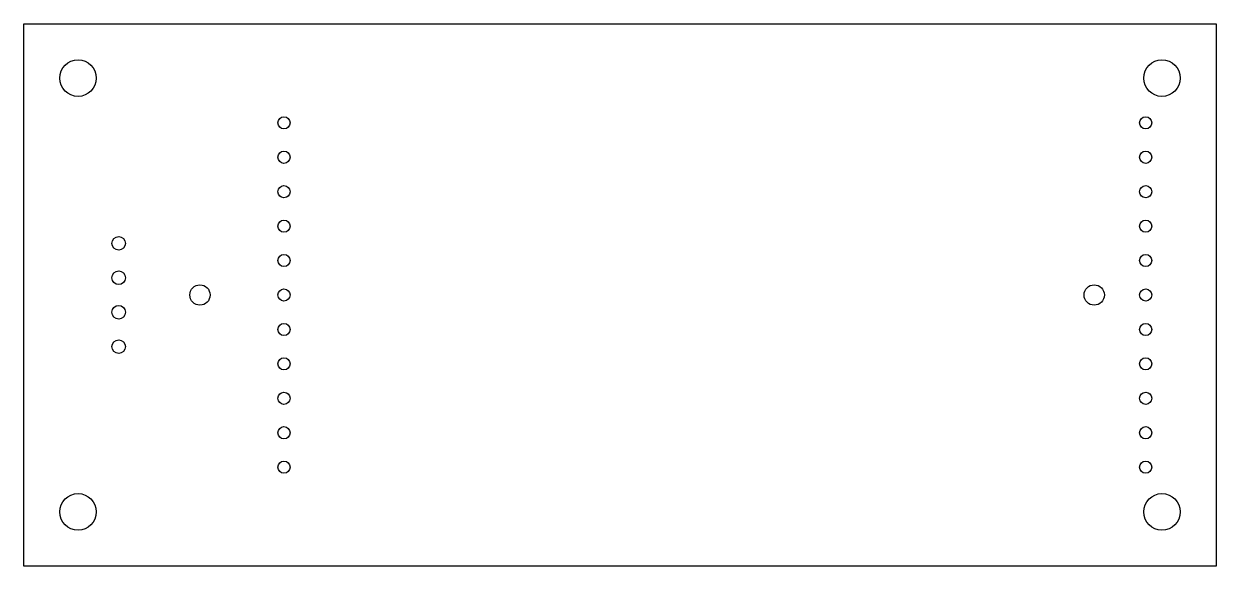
# Model space of a CAD drawing. Header units: inches. Extents: x 0 to 3.46, y -1.57 to 0.
import ezdxf

# ---------------------------------------------------------------- set-up
doc = ezdxf.new("R2010")
doc.units = ezdxf.units.IN
doc.header["$MEASUREMENT"] = 0
doc.layers.add('Edge.Cuts', color=254, linetype='CONTINUOUS', true_color=0xd0d2cd)

msp = doc.modelspace()

# ---------------------------------------------------------------- linework, layer by layer
at = {"layer": 'Edge.Cuts', "linetype": 'CONTINUOUS'}
for p, q in [((0, 0), (3.4646, 0)), ((0, -1.5748), (0, 0)), ((3.4646, 0), (3.4646, -1.5748)), ((3.4646, -1.5748), (0, -1.5748))]:
    msp.add_line(p, q, dxfattribs=at)
at = {"layer": 'Edge.Cuts'}
for centre, radius in [((0.1575, -0.1575), 0.0531), ((3.3071, -0.1575), 0.0531), ((0.7559, -0.2874), 0.0177), ((3.2598, -0.2874), 0.0177), ((0.7559, -0.3874), 0.0177), ((3.2598, -0.3874), 0.0177), ((0.7559, -0.4874), 0.0177), ((3.2598, -0.4874), 0.0177), ((0.7559, -0.5874), 0.0177), ((3.2598, -0.5874), 0.0177), ((0.2756, -0.6374), 0.0197), ((0.7559, -0.6874), 0.0177), ((3.2598, -0.6874), 0.0177), ((0.2756, -0.7374), 0.0197), ((0.5118, -0.7874), 0.0295), ((3.1102, -0.7874), 0.0295), ((0.7559, -0.7874), 0.0177), ((3.2598, -0.7874), 0.0177), ((0.2756, -0.8374), 0.0197), ((0.7559, -0.8874), 0.0177), ((3.2598, -0.8874), 0.0177), ((0.2756, -0.9374), 0.0197), ((0.7559, -0.9874), 0.0177), ((3.2598, -0.9874), 0.0177), ((0.7559, -1.0874), 0.0177), ((3.2598, -1.0874), 0.0177), ((0.7559, -1.1874), 0.0177), ((3.2598, -1.1874), 0.0177), ((0.7559, -1.2874), 0.0177), ((3.2598, -1.2874), 0.0177), ((0.1575, -1.4173), 0.0531), ((3.3071, -1.4173), 0.0531)]:
    msp.add_circle(centre, radius, dxfattribs=at)

doc.saveas('drawing.dxf')
